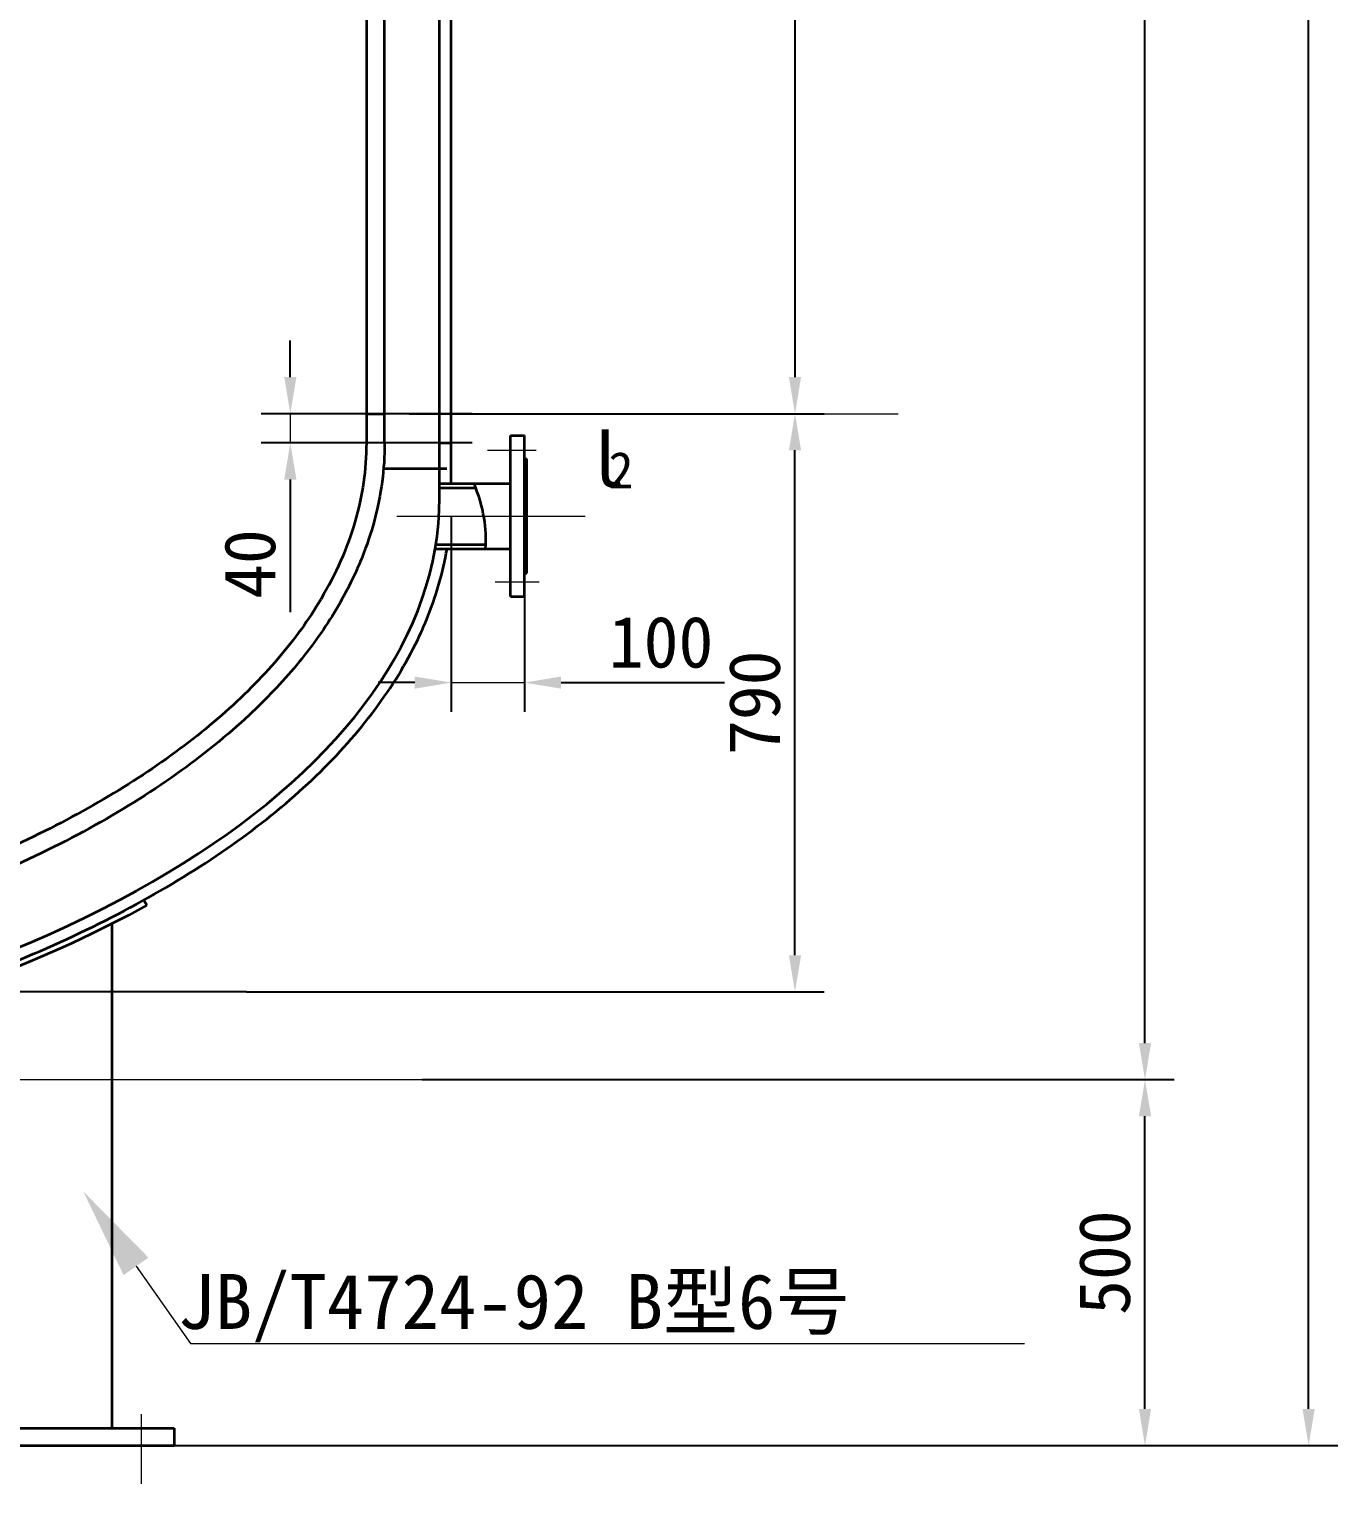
# Model space of a CAD drawing. Header units: millimetres. Extents: x 20551 to 32269, y 260 to 15110.
# Drawn here: x 25289 to 27077, y 7040 to 9028 of the extents above; entities that cross this region are included whole.
import ezdxf

# ---------------------------------------------------------------- set-up
doc = ezdxf.new("R2010")
doc.units = ezdxf.units.MM
doc.header["$LTSCALE"] = 100
doc.linetypes.add('CENTER', pattern=[2, 1.25, -0.25, 0.25, -0.25])
doc.linetypes.add('PHANTOM', pattern=[63.5, 31.75, -6.35, 6.35, -6.35, 6.35, -6.35])
doc.layers.get('0').update_dxf_attribs({"color": 1, "lineweight": 35})
doc.layers.get('Defpoints').update_dxf_attribs({"lineweight": 18})
for name, color, linetype, lineweight in [('16', 7, 'Continuous', 18), ('3', 3, 'CENTER', 18), ('4', 4, 'PHANTOM', 18), ('dim', 7, 'Continuous', 18)]:
    doc.layers.add(name, color=color, linetype=linetype, lineweight=lineweight)
doc.styles.get("Standard").update_dxf_attribs({"font": ''})
doc.styles.get('Standard').set_extended_font_data('SimSun')
doc.dimstyles.new('ISO-25', dxfattribs={"dimtxt": 2.5, "dimasz": 2.5, "dimexe": 1.25, "dimexo": 0.625, "dimtad": 1, "dimdsep": 46, "dimtxsty": 'Standard', "dimcen": 2.5, "dimadec": 0, "dimazin": 0, "dimtfac": 1, "dimtmove": 0, "dimatfit": 3, "dimfxl": 1, "dimarcsym": 0})

# ---------------------------------------------------------------- blocks, each defined once
blk = doc.blocks.new('*D66')
at = {"layer": 'Defpoints', "color": 0}
for p in [(24841.2, 12702.3), (26813.3, 12702.3), (26360.6, 7592.3)]:
    blk.add_point(p, dxfattribs=at)
at = {"layer": 'dim', "color": 0, "lineweight": -2}
for p, q in [((24841.2, 12702.3), (26853.3, 12702.3)), ((26813.3, 7642.3), (26813.3, 12652.3)), ((26360.6, 7592.3), (26853.3, 7592.3))]:
    blk.add_line(p, q, dxfattribs=at)
at = {"layer": 'dim', "color": 0}
for points in [[(26805, 12652.3), (26821.6, 12652.3), (26813.3, 12702.3)], [(26805, 7642.3), (26821.6, 7642.3), (26813.3, 7592.3)]]:
    blk.add_solid(points, dxfattribs=at)
at = {"layer": 'dim', "color": 0, "insert": (26758.3, 10147.3), "char_height": 70, "attachment_point": 5, "rotation": 90}
blk.add_mtext('5110', dxfattribs=at)
blk = doc.blocks.new('*D81')
at = {"layer": 'Defpoints', "color": 0}
for p in [(25808.2, 8502.3), (26335.2, 8502.3), (25586.1, 7712.3)]:
    blk.add_point(p, dxfattribs=at)
at = {"layer": 'dim', "color": 0, "lineweight": -2}
for p, q in [((25808.2, 8502.3), (26375.2, 8502.3)), ((26335.2, 7762.3), (26335.2, 8452.3)), ((25586.1, 7712.3), (26375.2, 7712.3))]:
    blk.add_line(p, q, dxfattribs=at)
at = {"layer": 'dim', "color": 0}
for points in [[(26326.9, 8452.3), (26343.6, 8452.3), (26335.2, 8502.3)], [(26326.9, 7762.3), (26343.6, 7762.3), (26335.2, 7712.3)]]:
    blk.add_solid(points, dxfattribs=at)
at = {"layer": 'dim', "color": 0, "insert": (26280.2, 8107.3), "char_height": 70, "attachment_point": 5, "rotation": 90}
blk.add_mtext('790', dxfattribs=at)
blk = doc.blocks.new('*D82')
at = {"layer": 'Defpoints', "color": 0}
for p in [(24251.6, 8117.7), (24758.7, 8117.7), (25586.1, 7712.3)]:
    blk.add_point(p, dxfattribs=at)
at = {"layer": 'dim', "color": 0, "lineweight": -2}
for p, q in [((24251.6, 8117.7), (24798.7, 8117.7)), ((24758.7, 7762.3), (24758.7, 8067.7)), ((25586.1, 7712.3), (24718.7, 7712.3))]:
    blk.add_line(p, q, dxfattribs=at)
at = {"layer": 'dim', "color": 0}
for points in [[(24750.4, 8067.7), (24767.1, 8067.7), (24758.7, 8117.7)], [(24750.4, 7762.3), (24767.1, 7762.3), (24758.7, 7712.3)]]:
    blk.add_solid(points, dxfattribs=at)
at = {"layer": 'dim', "color": 0, "insert": (24703.7, 7915), "char_height": 70, "attachment_point": 5, "rotation": 90}
blk.add_mtext('405', dxfattribs=at)
blk = doc.blocks.new('*D83')
at = {"layer": 'Defpoints', "color": 0}
for p in [(25826.1, 7592.3), (26813.3, 7592.3), (25323.8, 7092.3)]:
    blk.add_point(p, dxfattribs=at)
at = {"layer": 'dim', "color": 0, "lineweight": -2}
for p, q in [((25826.1, 7592.3), (26853.3, 7592.3)), ((26813.3, 7142.3), (26813.3, 7542.3)), ((25323.8, 7092.3), (26853.3, 7092.3))]:
    blk.add_line(p, q, dxfattribs=at)
at = {"layer": 'dim', "color": 0}
for points in [[(26805, 7542.3), (26821.6, 7542.3), (26813.3, 7592.3)], [(26805, 7142.3), (26821.6, 7142.3), (26813.3, 7092.3)]]:
    blk.add_solid(points, dxfattribs=at)
at = {"layer": 'dim', "color": 0, "insert": (26758.3, 7342.3), "char_height": 70, "attachment_point": 5, "rotation": 90}
blk.add_mtext('500', dxfattribs=at)
blk = doc.blocks.new('*D85')
at = {"layer": 'Defpoints', "color": 0}
for p in [(24868.4, 14464.3), (27036.8, 14464.3), (26124.5, 7092.3)]:
    blk.add_point(p, dxfattribs=at)
at = {"layer": 'dim', "color": 0, "lineweight": -2}
for p, q in [((24868.4, 14464.3), (27076.8, 14464.3)), ((27036.8, 7142.3), (27036.8, 14414.3)), ((26124.5, 7092.3), (27076.8, 7092.3))]:
    blk.add_line(p, q, dxfattribs=at)
at = {"layer": 'dim', "color": 0}
for points in [[(27028.4, 14414.3), (27045.1, 14414.3), (27036.8, 14464.3)], [(27028.4, 7142.3), (27045.1, 7142.3), (27036.8, 7092.3)]]:
    blk.add_solid(points, dxfattribs=at)
at = {"layer": 'dim', "color": 0, "insert": (26976.9, 10778.3), "char_height": 70, "attachment_point": 5, "rotation": 90}
blk.add_mtext('（7372）', dxfattribs=at)
blk = doc.blocks.new('*D98')
at = {"layer": 'Defpoints', "color": 0}
for p in [(25965.8, 8449), (25865.8, 8362.3), (25965.8, 8134.8)]:
    blk.add_point(p, dxfattribs=at)
at = {"layer": 'dim', "color": 0, "lineweight": -2}
for p, q in [((25965.8, 8449), (25965.8, 8094.8)), ((25865.8, 8362.3), (25865.8, 8094.8)), ((25815.8, 8134.8), (25765.8, 8134.8)), ((26015.8, 8134.8), (26238.8, 8134.8))]:
    blk.add_line(p, q, dxfattribs=at)
at = {"layer": 'dim', "color": 0}
for points in [[(25815.8, 8143.2), (25815.8, 8126.5), (25865.8, 8134.8)], [(26015.8, 8143.2), (26015.8, 8126.5), (25965.8, 8134.8)]]:
    blk.add_solid(points, dxfattribs=at)
at = {"layer": 'dim', "color": 0, "insert": (26152.3, 8189.8), "char_height": 70, "attachment_point": 5}
blk.add_mtext('100', dxfattribs=at)
blk = doc.blocks.new('*D99')
at = {"layer": 'Defpoints', "color": 0}
for p in [(25894.2, 8502.3), (25645.9, 8462.3), (25894.2, 8462.3)]:
    blk.add_point(p, dxfattribs=at)
at = {"layer": 'dim', "color": 0, "lineweight": -2}
for p, q in [((25645.9, 8552.3), (25645.9, 8602.3)), ((25894.2, 8502.3), (25605.9, 8502.3)), ((25894.2, 8462.3), (25605.9, 8462.3)), ((25645.9, 8412.3), (25645.9, 8231.3))]:
    blk.add_line(p, q, dxfattribs=at)
at = {"layer": 'dim', "color": 0}
for points in [[(25637.6, 8552.3), (25654.3, 8552.3), (25645.9, 8502.3)], [(25637.6, 8412.3), (25654.3, 8412.3), (25645.9, 8462.3)]]:
    blk.add_solid(points, dxfattribs=at)
at = {"layer": 'dim', "color": 0, "insert": (25590.9, 8296.8), "char_height": 70, "attachment_point": 5, "rotation": 90}
blk.add_mtext('40', dxfattribs=at)
blk = doc.blocks.new('*D120')
at = {"layer": 'Defpoints', "color": 0}
for p in [(26298.3, 11802.3), (25808.2, 8502.3), (26335.2, 8502.3)]:
    blk.add_point(p, dxfattribs=at)
at = {"layer": 'dim', "color": 0, "lineweight": -2}
for p, q in [((26298.3, 11802.3), (26375.2, 11802.3)), ((26335.2, 11752.3), (26335.2, 8552.3)), ((25808.2, 8502.3), (26375.2, 8502.3))]:
    blk.add_line(p, q, dxfattribs=at)
at = {"layer": 'dim', "color": 0}
for points in [[(26326.9, 11752.3), (26343.6, 11752.3), (26335.2, 11802.3)], [(26326.9, 8552.3), (26343.6, 8552.3), (26335.2, 8502.3)]]:
    blk.add_solid(points, dxfattribs=at)
at = {"layer": 'dim', "color": 0, "insert": (26280.2, 10152.3), "char_height": 70, "attachment_point": 5, "rotation": 90}
blk.add_mtext('3300', dxfattribs=at)

msp = doc.modelspace()

# ---------------------------------------------------------------- linework, layer by layer
for p, q in [((25749.75754, 11842.25703), (25750.05645, 8462.25703)), ((25774.75754, 8462.25703), (25774.75754, 11842.25703)), ((25849.75754, 8387.25703), (25849.75754, 11381.77868)), ((25865.75754, 8406.75703), (25865.75754, 11381.77868)), ((25749.75754, 8502.25703), (25774.95039, 8502.25703)), ((25774.75754, 8502.25703), (25774.75754, 8502.25703)), ((25774.75754, 8502.25703), (25774.75754, 8502.25703)), ((25946.75498, 8472.36501), (25965.75498, 8472.36501)), ((25946.75498, 8252.36501), (25946.75498, 8472.36501)), ((25965.75498, 8252.36501), (25965.75498, 8472.36501)), ((25965.75498, 8440.36501), (25968.75498, 8440.36501)), ((25968.75498, 8284.36501), (25968.75498, 8440.36501)), ((25773.22525, 8427.25703), (25859.75754, 8427.25703)), ((25849.75754, 8406.75703), (25946.75498, 8406.75703)), ((25849.75754, 8400.75703), (25899.27768, 8400.75703)), ((25843.70829, 8317.75703), (25946.75498, 8317.75703)), ((25844.70926, 8323.75703), (25913.01682, 8323.75703)), ((25965.75498, 8284.36501), (25968.75498, 8284.36501)), ((25946.75498, 8252.36501), (25965.75498, 8252.36501)), ((25449.75754, 7830.60088), (25445.88148, 7837.58981)), ((25402.25754, 7805.36112), (25402.25754, 7116.28826)), ((24992.27016, 7116.28826), (25487.24491, 7116.28826)), ((25487.24491, 7116.28826), (25487.24491, 7092.28826)), ((24992.27016, 7092.28826), (25487.24491, 7092.28826))]:
    msp.add_line(p, q)
at = {"ltscale": 10}
msp.add_line((25849.75754, 8462.25703), (25865.75754, 8462.25703), dxfattribs=at)
for centre, radius, start, end in [((25697.05508, 8322.6288), 216.79022, 9.79229234, 22.83401684), ((25743.58573, 8330.65959), 169.57163, 355.63619374, 9.79229234)]:
    msp.add_arc(centre, radius, start, end)
msp.add_ellipse((24249.75754, 8387.25703), major_axis=(1600, 0), ratio=0.5, start_param=4.9354850689, end_param=6.2831853072)
for points, knots in [([(25774.75754, 8462.25703), (25774.75754, 8444.57916), (25773.58451, 8426.90147), (25768.90602, 8391.66622), (25765.40075, 8374.10894), (25756.09609, 8339.22512), (25750.29697, 8321.89866), (25733.21443, 8279.51868), (25720.63437, 8254.65502), (25690.85253, 8205.87297), (25673.65126, 8181.95362), (25634.85414, 8135.2489), (25613.25817, 8112.46283), (25559.5161, 8062.21296), (25526.09449, 8035.14716), (25453.07052, 7983.43143), (25413.46766, 7958.78153), (25328.67442, 7912.20396), (25283.48397, 7890.27661), (25188.18446, 7849.43098), (25138.07561, 7830.51304), (25033.68154, 7795.94317), (24979.39666, 7780.29151), (24867.4576, 7752.4723), (24809.80384, 7740.30494), (24691.98723, 7719.62673), (24631.82485, 7711.116), (24509.8911, 7697.87293), (24448.12021, 7693.14067), (24379.30625, 7690.02862), (24372.60085, 7689.74794), (24365.89207, 7689.48966)], [3.1415926536, 3.1415926536, 3.1415926536, 3.1415926536, 3.2078846632, 3.2078846632, 3.2741766728, 3.2741766728, 3.3404686823, 3.3404686823, 3.4378627711, 3.4378627711, 3.5352568598, 3.5352568598, 3.6326509486, 3.6326509486, 3.7563428607, 3.7563428607, 3.8800347727, 3.8800347727, 4.0037266848, 4.0037266848, 4.1274185969, 4.1274185969, 4.2511105089, 4.2511105089, 4.374802421, 4.374802421, 4.4984943331, 4.4984943331, 4.6221862452, 4.6221862452, 4.6355315777, 4.6355315777, 4.6355315777, 4.6355315777]), ([(25749.75754, 8462.25703), (25749.75754, 8444.19441), (25748.45183, 8426.12909), (25743.23547, 8390.09695), (25739.32512, 8372.12669), (25728.91965, 8336.37613), (25722.4251, 8318.5943), (25706.88483, 8283.31308), (25697.83916, 8265.81107), (25671.13165, 8220.90039), (25651.53797, 8193.77625), (25606.24773, 8140.83467), (25580.55107, 8115.01613), (25523.39272, 8065.02696), (25491.93335, 8040.85579), (25423.66526, 7994.48192), (25386.85896, 7972.27816), (25308.38607, 7930.134), (25266.71989, 7910.19191), (25179.09281, 7872.84006), (25133.13052, 7855.42814), (25035.86968, 7822.80915), (24984.43797, 7807.69828), (24877.15948, 7780.33416), (24821.23571, 7768.15374), (24706.84621, 7747.27826), (24648.37754, 7738.5847), (24529.76347, 7724.8112), (24469.61584, 7719.7332), (24396.75831, 7715.84157), (24384.42543, 7715.26012), (24372.08003, 7714.75515)], [3.1415926536, 3.1415926536, 3.1415926536, 3.1415926536, 3.2138477726, 3.2138477726, 3.2861028916, 3.2861028916, 3.3583580107, 3.3583580107, 3.4306131297, 3.4306131297, 3.5457769196, 3.5457769196, 3.6609407095, 3.6609407095, 3.7761044994, 3.7761044994, 3.8912682893, 3.8912682893, 4.0064320792, 4.0064320792, 4.1215680331, 4.1215680331, 4.240662344, 4.240662344, 4.362433765, 4.362433765, 4.4842051861, 4.4842051861, 4.6059766071, 4.6059766071, 4.630749935, 4.630749935, 4.630749935, 4.630749935]), ([(24603.7576, 7590.9813), (24615.71647, 7592.33063), (24627.64486, 7593.74836), (24702.54611, 7603.10441), (24764.60914, 7612.88607), (24885.95164, 7636.13474), (24945.23067, 7649.60163), (25060.14923, 7680.03251), (25115.78835, 7696.99633), (25222.6254, 7734.18639), (25273.82299, 7754.41242), (25371.04068, 7797.8514), (25417.06055, 7821.06409), (25503.26063, 7870.16706), (25543.44079, 7896.05709), (25617.37789, 7950.17926), (25651.13506, 7978.41134), (25711.71891, 8036.86122), (25738.54599, 8067.07956), (25784.82868, 8129.11908), (25804.28407, 8160.94174), (25831.91906, 8218.4235), (25841.65361, 8243.84879), (25853.57993, 8285.50902), (25857.23113, 8301.60685), (25859.94008, 8317.75703)], [4.9343355269, 4.9343355269, 4.9343355269, 4.9343355269, 4.9572014014, 4.9572014014, 5.0783213138, 5.0783213138, 5.1994412263, 5.1994412263, 5.3205611387, 5.3205611387, 5.4416810511, 5.4416810511, 5.5628009635, 5.5628009635, 5.683920876, 5.683920876, 5.8050407884, 5.8050407884, 5.9261607008, 5.9261607008, 6.0472806132, 6.0472806132, 6.1410131152, 6.1410131152, 6.1995206556, 6.1995206556, 6.1995206556, 6.1995206556]), ([(25449.75754, 7830.60088), (25384.89303, 7794.63073), (25313.79782, 7761.65484), (25171.81751, 7706.73948), (25102.29308, 7683.89875), (25029.75754, 7663.86111)], [3.87524659453, 3.87524659453, 3.87524659453, 3.87524659453, 4.05388073372, 4.05388073372, 4.20772382629, 4.20772382629, 4.20772382629, 4.20772382629])]:
    msp.add_open_spline(points, degree=3, knots=knots)
at = {"layer": '16'}
msp.add_line((25435.18831, 7337.22323), (25509.38418, 7231.87974), dxfattribs=at)
at = {"layer": '3'}
for p, q in [((25915.31453, 8452.36501), (25981.75523, 8452.36501)), ((25925.7366, 8272.36501), (25985.66351, 8272.36501))]:
    msp.add_line(p, q, dxfattribs=at)
at = {"layer": '4', "ltscale": 0.4}
for p, q in [((25791.56134, 8362.25703), (26048.78792, 8362.25703)), ((25442.25754, 7135.11043), (25442.25754, 7039.9324))]:
    msp.add_line(p, q, dxfattribs=at)
at = {"layer": 'dim'}
for p, q in [((25645.94743, 8462.25703), (25645.94743, 8502.25703)), ((25774.75754, 8502.25703), (26371.0053, 8502.25703)), ((25808.20195, 8502.25703), (26476.16058, 8502.25703)), ((25865.75754, 8134.82506), (25965.75498, 8134.82506)), ((24355.7576, 7592.28826), (26762.20503, 7592.28826)), ((25509.39193, 7231.87974), (26648.61949, 7231.89589)), ((25487.24491, 7092.28826), (26761.73757, 7092.28826))]:
    msp.add_line(p, q, dxfattribs=at)
at = {"layer": 'dim', "lineweight": 18}
msp.add_solid([(25418.15564, 7325.22673), (25363.2093, 7439.41923), (25452.22098, 7349.21973)], dxfattribs=at)

# ---------------------------------------------------------------- texts
at = {"layer": 'dim'}
for s, height, p in [('l', 75, (26052.04503, 8402.44964)), ('2', 50, (26080.58863, 8400.08515))]:
    msp.add_text(s, height=height, dxfattribs=at).set_placement(p)
at = {"layer": 'dim', "lineweight": 18}
msp.add_text('JB/T4724-92 B型6号', height=75, dxfattribs=at).set_placement((25491.80614, 7251.72869))

# ---------------------------------------------------------------- dimensions: what is measured, and where the dimension line sits
at = {"layer": 'dim'}
dim = msp.add_linear_dim(base=(27036.7703, 14464.27278), p1=(26124.49124, 7092.28826), p2=(24868.38192, 14464.27278), angle=90, text='（<>）', dimstyle='ISO-25', override={"dimscale": 20, "dimtxt": 3.5, "dimexe": 2, "dimexo": 0, "dimgap": 1, "dimdec": 0, "dimcen": 0, "dimtofl": 0, "dimatfit": 0, "dimtvp": 9.071429}, dxfattribs=at)
dim.commit()
dim.dimension.update_dxf_attribs({"geometry": '*D85', "text_midpoint": (26976.90919, 10778.28052)})
for base, p1, p2, override, picture, middle in [((26813.31007, 12702.28826), (26360.59543, 7592.28826), (24841.22689, 12702.28826), {"dimscale": 20, "dimtxt": 3.5, "dimexe": 2, "dimexo": 0, "dimgap": 1, "dimcen": 0, "dimtofl": 0, "dimatfit": 0, "dimtvp": 9.071429}, '*D66', (26758.31007, 10147.28826)), ((26335.24422, 8502.25703), (26298.27285, 11802.25703), (25808.20195, 8502.25703), {"dimscale": 20, "dimtxt": 3.5, "dimexe": 2, "dimexo": 0, "dimgap": 1, "dimcen": 0, "dimtofl": 0, "dimatfit": 0, "dimtvp": 9.071429}, '*D120', (26280.24422, 10152.25703)), ((25645.94743, 8462.25703), (25894.16547, 8502.25703), (25894.16547, 8462.25703), {"dimscale": 20, "dimtxt": 3.5, "dimexe": 2, "dimexo": 0, "dimgap": 1, "dimcen": 0, "dimtofl": 0, "dimatfit": 0, "dimtvp": 9.071429}, '*D99', (25590.94743, 8296.75703)), ((26335.24422, 8502.25703), (25586.13193, 7712.26058), (25808.20195, 8502.25703), {"dimscale": 20, "dimtxt": 3.5, "dimexe": 2, "dimexo": 0, "dimgap": 1, "dimcen": 0, "dimtofl": 0, "dimatfit": 0, "dimtvp": 9.071429}, '*D81', (26280.24422, 8107.25881)), ((24758.7299, 8117.73458), (25586.13193, 7712.26058), (24251.57492, 8117.73458), {"dimscale": 20, "dimtxt": 3.5, "dimexe": 2, "dimexo": 0, "dimgap": 1, "dimdec": 0, "dimcen": 0, "dimtofl": 0, "dimatfit": 0, "dimtvp": 9.071429}, '*D82', (24703.7299, 7914.99758)), ((26813.31007, 7592.28826), (25323.79708, 7092.28826), (25826.06498, 7592.28826), {"dimscale": 20, "dimtxt": 3.5, "dimexe": 2, "dimexo": 0, "dimgap": 1, "dimcen": 0, "dimtofl": 0, "dimatfit": 0, "dimtvp": 9.071429}, '*D83', (26758.31007, 7342.28826))]:
    dim = msp.add_linear_dim(base=base, p1=p1, p2=p2, angle=90, dimstyle='ISO-25', override=override, dxfattribs=at)
    dim.commit()
    dim.dimension.update_dxf_attribs({"geometry": picture, "text_midpoint": middle})
dim = msp.add_linear_dim(base=(25965.75498, 8134.82506), p1=(25865.75754, 8362.25703), p2=(25965.75498, 8449.04106), dimstyle='ISO-25', override={"dimscale": 20, "dimtxt": 3.5, "dimexe": 2, "dimexo": 0, "dimgap": 1, "dimcen": 0, "dimtofl": 0, "dimatfit": 0, "dimtvp": 9.071429}, dxfattribs=at)
dim.commit()
dim.dimension.update_dxf_attribs({"geometry": '*D98', "text_midpoint": (26152.25498, 8189.82506)})

doc.saveas('drawing.dxf')
